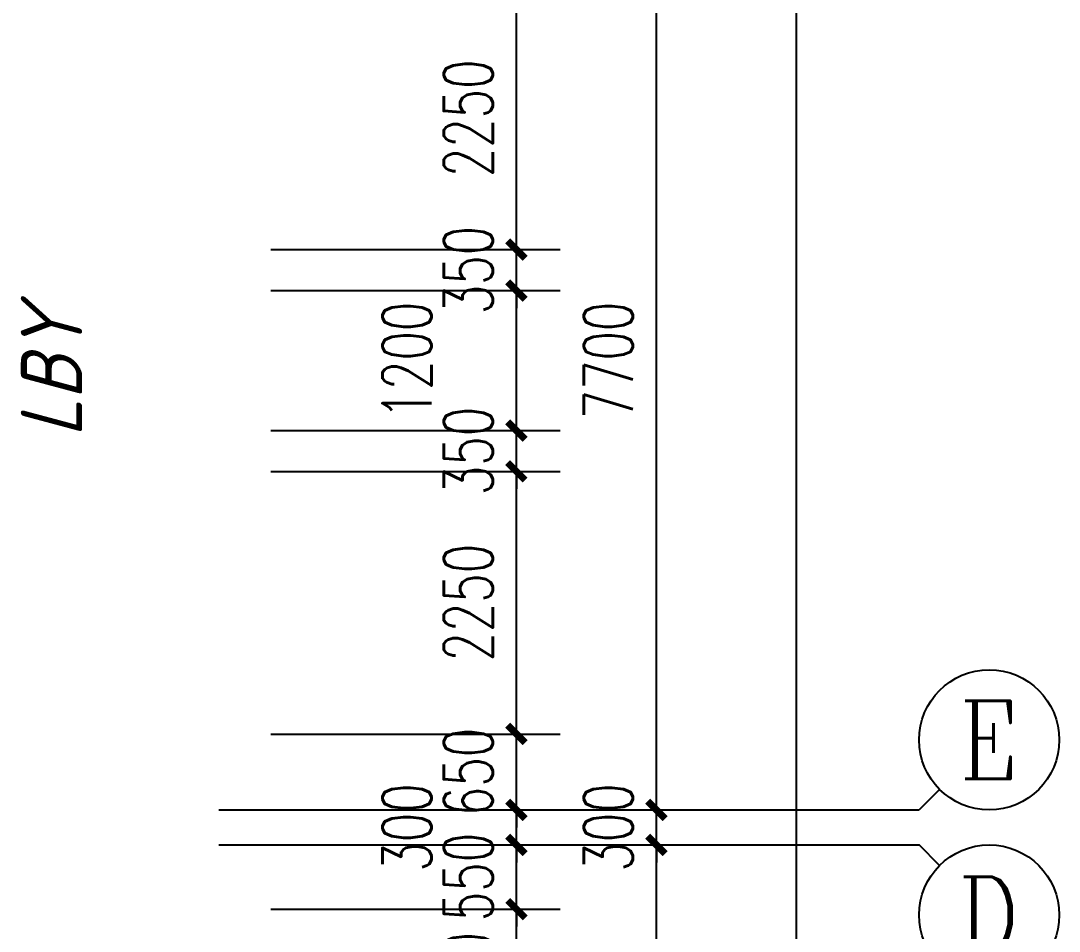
# Model space of a CAD drawing. Extents: x 0 to 2972856, y -1269770 to 0.
# Drawn here: x 2782160 to 2791056, y -1081095 to -1073295 of the extents above; entities that cross this region are included whole.
import ezdxf
from ezdxf.enums import TextEntityAlignment as Align

# ---------------------------------------------------------------- set-up
doc = ezdxf.new("R2010")
doc.units = 0
doc.header["$LTSCALE"] = 1000
doc.header["$PDSIZE"] = 50
doc.layers.add('1-建筑底图', color=8, linetype='Continuous')
doc.layers.add('AXIS_TEXT', color=7, linetype='Continuous')
doc.styles.add('_TCH_AXIS', font='COMPLEX', dxfattribs={"bigfont": 'GBCBIG'})
doc.styles.add('A_DIM_T3', font='SIMPLEX', dxfattribs={"width": 0.7, "bigfont": 'HZ'})
doc.styles.add('COMPLEX', font='COMPLEX')
doc.styles.get("Standard").update_dxf_attribs({"font": 'gbeitc.shx', "bigfont": 'gbcbig.shx'})
doc.dimstyles.new('_TCH_ARCH&&150', dxfattribs={"dimtxt": 420, "dimasz": 150, "dimexe": 375, "dimexo": 450, "dimgap": 202.5, "dimtad": 1, "dimdec": 0, "dimzin": 0, "dimdsep": 46, "dimtxsty": 'A_DIM_T3', "dimblk": 'ARCHTICK', "dimcen": 0.09, "dimclrt": 7, "dimazin": 2, "dimtfac": 1, "dimtdec": 0, "dimtix": 1, "dimtmove": 2, "dimatfit": 3, "dimfxl": 150, "dimtolj": 1, "dimtzin": 0, "dimarcsym": 0})

# ---------------------------------------------------------------- blocks, each defined once
blk = doc.blocks.new('_ArchTick')
at = {"color": 0, "linetype": 'ByBlock', "const_width": 0.4}
blk.add_lwpolyline([(-0.5, -0.5), (0.5, 0.5)], dxfattribs=at)
blk = doc.blocks.new('*D205')
at = {"layer": '1-建筑底图', "color": 0, "lineweight": -2, "transparency": 16777216}
for p, q in [((108850, 77400), (113725, 77400)), ((113350, -2200), (113350, 77400)), ((108850, -2200), (113725, -2200))]:
    blk.add_line(p, q, dxfattribs=at)
at = {"layer": 'Defpoints', "color": 0, "transparency": 16777216}
for p in [(108400, 77400), (113350, 77400), (108400, -2200)]:
    blk.add_point(p, dxfattribs=at)
at = {"layer": '1-建筑底图', "color": 0, "lineweight": -2, "transparency": 16777216, "xscale": 150, "yscale": 150, "zscale": 150}
for p, rotation in [((113350, 77400), 90), ((113350, -2200), 270)]:
    blk.add_blockref('_ArchTick', p, dxfattribs=dict(at, rotation=rotation))
at = {"layer": '1-建筑底图', "color": 7, "transparency": 16777216, "insert": (112937.5, 37600), "char_height": 420, "attachment_point": 5, "rotation": 90, "style": 'A_DIM_T3'}
blk.add_mtext('\\A1;79600', dxfattribs=at)
blk = doc.blocks.new('*D208')
at = {"layer": '1-建筑底图', "color": 0, "lineweight": -2, "transparency": 16777216}
for p, q in [((108850, 9600), (112525, 9600)), ((112150, 4800), (112150, 9600)), ((108850, 4800), (112525, 4800))]:
    blk.add_line(p, q, dxfattribs=at)
at = {"layer": 'Defpoints', "color": 0, "transparency": 16777216}
for p in [(108400, 9600), (112150, 9600), (108400, 4800)]:
    blk.add_point(p, dxfattribs=at)
at = {"layer": '1-建筑底图', "color": 0, "lineweight": -2, "transparency": 16777216, "xscale": 150, "yscale": 150, "zscale": 150}
for p, rotation in [((112150, 9600), 90), ((112150, 4800), 270)]:
    blk.add_blockref('_ArchTick', p, dxfattribs=dict(at, rotation=rotation))
at = {"layer": '1-建筑底图', "color": 7, "transparency": 16777216, "insert": (111737.5, 7200), "char_height": 420, "attachment_point": 5, "rotation": 90, "style": 'A_DIM_T3'}
blk.add_mtext('\\A1;4800', dxfattribs=at)
blk = doc.blocks.new('*D209')
at = {"layer": '1-建筑底图', "color": 0, "lineweight": -2, "transparency": 16777216}
for p, q in [((112150, 9900), (112150, 10050)), ((108850, 9900), (112525, 9900)), ((112150, 9600), (112150, 9900)), ((108850, 9600), (112525, 9600)), ((112150, 9600), (112150, 9450))]:
    blk.add_line(p, q, dxfattribs=at)
at = {"layer": 'Defpoints', "color": 0, "transparency": 16777216}
for p in [(108400, 9900), (112150, 9900), (108400, 9600)]:
    blk.add_point(p, dxfattribs=at)
at = {"layer": '1-建筑底图', "color": 0, "lineweight": -2, "transparency": 16777216, "xscale": 150, "yscale": 150, "zscale": 150}
for p, rotation in [((112150, 9900), 270), ((112150, 9600), 90)]:
    blk.add_blockref('_ArchTick', p, dxfattribs=dict(at, rotation=rotation))
at = {"layer": '1-建筑底图', "color": 7, "transparency": 16777216, "insert": (111737.5, 9750), "char_height": 420, "attachment_point": 5, "rotation": 90, "style": 'A_DIM_T3'}
blk.add_mtext('\\A1;300', dxfattribs=at)
blk = doc.blocks.new('*D210')
at = {"layer": '1-建筑底图', "color": 0, "lineweight": -2, "transparency": 16777216}
for p, q in [((108850, 17600), (112525, 17600)), ((112150, 9900), (112150, 17600)), ((108850, 9900), (112525, 9900))]:
    blk.add_line(p, q, dxfattribs=at)
at = {"layer": 'Defpoints', "color": 0, "transparency": 16777216}
for p in [(108400, 17600), (112150, 17600), (108400, 9900)]:
    blk.add_point(p, dxfattribs=at)
at = {"layer": '1-建筑底图', "color": 0, "lineweight": -2, "transparency": 16777216, "xscale": 150, "yscale": 150, "zscale": 150}
for p, rotation in [((112150, 17600), 90), ((112150, 9900), 270)]:
    blk.add_blockref('_ArchTick', p, dxfattribs=dict(at, rotation=rotation))
at = {"layer": '1-建筑底图', "color": 7, "transparency": 16777216, "insert": (111737.5, 13750), "char_height": 420, "attachment_point": 5, "rotation": 90, "style": 'A_DIM_T3'}
blk.add_mtext('\\A1;7700', dxfattribs=at)
blk = doc.blocks.new('*D755')
at = {"layer": '1-建筑底图', "color": 0, "lineweight": -2, "transparency": 16777216}
for p, q in [((108845, 9050), (111325, 9050)), ((110950, 7650), (110950, 9050)), ((108845, 7650), (111325, 7650))]:
    blk.add_line(p, q, dxfattribs=at)
at = {"layer": 'Defpoints', "color": 0, "transparency": 16777216}
for p in [(108395, 9050), (110950, 9050), (108395, 7650)]:
    blk.add_point(p, dxfattribs=at)
at = {"layer": '1-建筑底图', "color": 0, "lineweight": -2, "transparency": 16777216, "xscale": 150, "yscale": 150, "zscale": 150}
for p, rotation in [((110950, 9050), 90), ((110950, 7650), 270)]:
    blk.add_blockref('_ArchTick', p, dxfattribs=dict(at, rotation=rotation))
at = {"layer": '1-建筑底图', "color": 7, "transparency": 16777216, "insert": (110537.5, 8350), "char_height": 420, "attachment_point": 5, "rotation": 90, "style": 'A_DIM_T3'}
blk.add_mtext('\\A1;1400', dxfattribs=at)
blk = doc.blocks.new('*D756')
at = {"layer": '1-建筑底图', "color": 0, "lineweight": -2, "transparency": 16777216}
for p, q in [((110950, 9600), (110950, 9750)), ((108845, 9600), (111325, 9600)), ((110950, 9050), (110950, 9600)), ((108845, 9050), (111325, 9050)), ((110950, 9050), (110950, 8900))]:
    blk.add_line(p, q, dxfattribs=at)
at = {"layer": 'Defpoints', "color": 0, "transparency": 16777216}
for p in [(108395, 9600), (110950, 9600), (108395, 9050)]:
    blk.add_point(p, dxfattribs=at)
at = {"layer": '1-建筑底图', "color": 0, "lineweight": -2, "transparency": 16777216, "xscale": 150, "yscale": 150, "zscale": 150}
for p, rotation in [((110950, 9600), 270), ((110950, 9050), 90)]:
    blk.add_blockref('_ArchTick', p, dxfattribs=dict(at, rotation=rotation))
at = {"layer": '1-建筑底图', "color": 7, "transparency": 16777216, "insert": (110537.5, 9325), "char_height": 420, "attachment_point": 5, "rotation": 90, "style": 'A_DIM_T3'}
blk.add_mtext('\\A1;550', dxfattribs=at)
blk = doc.blocks.new('*D757')
at = {"layer": '1-建筑底图', "color": 0, "lineweight": -2, "transparency": 16777216}
for p, q in [((110950, 9900), (110950, 10050)), ((108845, 9900), (111325, 9900)), ((110950, 9600), (110950, 9900)), ((108845, 9600), (111325, 9600)), ((110950, 9600), (110950, 9450))]:
    blk.add_line(p, q, dxfattribs=at)
at = {"layer": 'Defpoints', "color": 0, "transparency": 16777216}
for p in [(108395, 9900), (110950, 9900), (108395, 9600)]:
    blk.add_point(p, dxfattribs=at)
at = {"layer": '1-建筑底图', "color": 0, "lineweight": -2, "transparency": 16777216, "xscale": 150, "yscale": 150, "zscale": 150}
for p, rotation in [((110950, 9900), 270), ((110950, 9600), 90)]:
    blk.add_blockref('_ArchTick', p, dxfattribs=dict(at, rotation=rotation))
at = {"layer": '1-建筑底图', "color": 7, "transparency": 16777216, "insert": (110012.5, 9750), "char_height": 420, "attachment_point": 5, "rotation": 90, "style": 'A_DIM_T3'}
blk.add_mtext('\\A1;300', dxfattribs=at)
blk = doc.blocks.new('*D758')
at = {"layer": '1-建筑底图', "color": 0, "lineweight": -2, "transparency": 16777216}
for p, q in [((110950, 10550), (110950, 10700)), ((108845, 10550), (111325, 10550)), ((110950, 9900), (110950, 10550)), ((108845, 9900), (111325, 9900)), ((110950, 9900), (110950, 9750))]:
    blk.add_line(p, q, dxfattribs=at)
at = {"layer": 'Defpoints', "color": 0, "transparency": 16777216}
for p in [(108395, 10550), (110950, 10550), (108395, 9900)]:
    blk.add_point(p, dxfattribs=at)
at = {"layer": '1-建筑底图', "color": 0, "lineweight": -2, "transparency": 16777216, "xscale": 150, "yscale": 150, "zscale": 150}
for p, rotation in [((110950, 10550), 270), ((110950, 9900), 90)]:
    blk.add_blockref('_ArchTick', p, dxfattribs=dict(at, rotation=rotation))
at = {"layer": '1-建筑底图', "color": 7, "transparency": 16777216, "insert": (110537.5, 10225), "char_height": 420, "attachment_point": 5, "rotation": 90, "style": 'A_DIM_T3'}
blk.add_mtext('\\A1;650', dxfattribs=at)
blk = doc.blocks.new('*D759')
at = {"layer": '1-建筑底图', "color": 0, "lineweight": -2, "transparency": 16777216}
for p, q in [((108845, 12800), (111325, 12800)), ((110950, 10550), (110950, 12800)), ((108845, 10550), (111325, 10550))]:
    blk.add_line(p, q, dxfattribs=at)
at = {"layer": 'Defpoints', "color": 0, "transparency": 16777216}
for p in [(108395, 12800), (110950, 12800), (108395, 10550)]:
    blk.add_point(p, dxfattribs=at)
at = {"layer": '1-建筑底图', "color": 0, "lineweight": -2, "transparency": 16777216, "xscale": 150, "yscale": 150, "zscale": 150}
for p, rotation in [((110950, 12800), 90), ((110950, 10550), 270)]:
    blk.add_blockref('_ArchTick', p, dxfattribs=dict(at, rotation=rotation))
at = {"layer": '1-建筑底图', "color": 7, "transparency": 16777216, "insert": (110537.5, 11675), "char_height": 420, "attachment_point": 5, "rotation": 90, "style": 'A_DIM_T3'}
blk.add_mtext('\\A1;2250', dxfattribs=at)
blk = doc.blocks.new('*D760')
at = {"layer": '1-建筑底图', "color": 0, "lineweight": -2, "transparency": 16777216}
for p, q in [((110950, 13150), (110950, 13300)), ((108845, 13150), (111325, 13150)), ((110950, 12800), (110950, 13150)), ((108845, 12800), (111325, 12800)), ((110950, 12800), (110950, 12650))]:
    blk.add_line(p, q, dxfattribs=at)
at = {"layer": 'Defpoints', "color": 0, "transparency": 16777216}
for p in [(108395, 13150), (110950, 13150), (108395, 12800)]:
    blk.add_point(p, dxfattribs=at)
at = {"layer": '1-建筑底图', "color": 0, "lineweight": -2, "transparency": 16777216, "xscale": 150, "yscale": 150, "zscale": 150}
for p, rotation in [((110950, 13150), 270), ((110950, 12800), 90)]:
    blk.add_blockref('_ArchTick', p, dxfattribs=dict(at, rotation=rotation))
at = {"layer": '1-建筑底图', "color": 7, "transparency": 16777216, "insert": (110537.5, 12975), "char_height": 420, "attachment_point": 5, "rotation": 90, "style": 'A_DIM_T3'}
blk.add_mtext('\\A1;350', dxfattribs=at)
blk = doc.blocks.new('*D761')
at = {"layer": '1-建筑底图', "color": 0, "lineweight": -2, "transparency": 16777216}
for p, q in [((108845, 14350), (111325, 14350)), ((110950, 13150), (110950, 14350)), ((108845, 13150), (111325, 13150))]:
    blk.add_line(p, q, dxfattribs=at)
at = {"layer": 'Defpoints', "color": 0, "transparency": 16777216}
for p in [(108395, 14350), (110950, 14350), (108395, 13150)]:
    blk.add_point(p, dxfattribs=at)
at = {"layer": '1-建筑底图', "color": 0, "lineweight": -2, "transparency": 16777216, "xscale": 150, "yscale": 150, "zscale": 150}
for p, rotation in [((110950, 14350), 90), ((110950, 13150), 270)]:
    blk.add_blockref('_ArchTick', p, dxfattribs=dict(at, rotation=rotation))
at = {"layer": '1-建筑底图', "color": 7, "transparency": 16777216, "insert": (110012.5, 13750), "char_height": 420, "attachment_point": 5, "rotation": 90, "style": 'A_DIM_T3'}
blk.add_mtext('\\A1;1200', dxfattribs=at)
blk = doc.blocks.new('*D762')
at = {"layer": '1-建筑底图', "color": 0, "lineweight": -2, "transparency": 16777216}
for p, q in [((110950, 14700), (110950, 14850)), ((108845, 14700), (111325, 14700)), ((110950, 14350), (110950, 14700)), ((108845, 14350), (111325, 14350)), ((110950, 14350), (110950, 14200))]:
    blk.add_line(p, q, dxfattribs=at)
at = {"layer": 'Defpoints', "color": 0, "transparency": 16777216}
for p in [(108395, 14700), (110950, 14700), (108395, 14350)]:
    blk.add_point(p, dxfattribs=at)
at = {"layer": '1-建筑底图', "color": 0, "lineweight": -2, "transparency": 16777216, "xscale": 150, "yscale": 150, "zscale": 150}
for p, rotation in [((110950, 14700), 270), ((110950, 14350), 90)]:
    blk.add_blockref('_ArchTick', p, dxfattribs=dict(at, rotation=rotation))
at = {"layer": '1-建筑底图', "color": 7, "transparency": 16777216, "insert": (110537.5, 14525), "char_height": 420, "attachment_point": 5, "rotation": 90, "style": 'A_DIM_T3'}
blk.add_mtext('\\A1;350', dxfattribs=at)
blk = doc.blocks.new('*D763')
at = {"layer": '1-建筑底图', "color": 0, "lineweight": -2, "transparency": 16777216}
for p, q in [((108845, 16950), (111325, 16950)), ((110950, 14700), (110950, 16950)), ((108845, 14700), (111325, 14700))]:
    blk.add_line(p, q, dxfattribs=at)
at = {"layer": 'Defpoints', "color": 0, "transparency": 16777216}
for p in [(108395, 16950), (110950, 16950), (108395, 14700)]:
    blk.add_point(p, dxfattribs=at)
at = {"layer": '1-建筑底图', "color": 0, "lineweight": -2, "transparency": 16777216, "xscale": 150, "yscale": 150, "zscale": 150}
for p, rotation in [((110950, 16950), 90), ((110950, 14700), 270)]:
    blk.add_blockref('_ArchTick', p, dxfattribs=dict(at, rotation=rotation))
at = {"layer": '1-建筑底图', "color": 7, "transparency": 16777216, "insert": (110537.5, 15825), "char_height": 420, "attachment_point": 5, "rotation": 90, "style": 'A_DIM_T3'}
blk.add_mtext('\\A1;2250', dxfattribs=at)
blk = doc.blocks.new('*D820')
at = {"layer": '1-建筑底图', "color": 0, "lineweight": -2, "transparency": 16777216}
for p, q in [((108850, 77400), (113725, 77400)), ((113350, -2200), (113350, 77400)), ((108850, -2200), (113725, -2200))]:
    blk.add_line(p, q, dxfattribs=at)
at = {"layer": 'Defpoints', "color": 0, "transparency": 16777216}
for p in [(108400, 77400), (113350, 77400), (108400, -2200)]:
    blk.add_point(p, dxfattribs=at)
at = {"layer": '1-建筑底图', "color": 0, "lineweight": -2, "transparency": 16777216, "xscale": 150, "yscale": 150, "zscale": 150}
for p, rotation in [((113350, 77400), 90), ((113350, -2200), 270)]:
    blk.add_blockref('_ArchTick', p, dxfattribs=dict(at, rotation=rotation))
at = {"layer": '1-建筑底图', "color": 7, "transparency": 16777216, "insert": (112937.5, 37600), "char_height": 420, "attachment_point": 5, "rotation": 90, "style": 'A_DIM_T3'}
blk.add_mtext('\\A1;79600', dxfattribs=at)
blk = doc.blocks.new('*D823')
at = {"layer": '1-建筑底图', "color": 0, "lineweight": -2, "transparency": 16777216}
for p, q in [((108850, 9600), (112525, 9600)), ((112150, 4800), (112150, 9600)), ((108850, 4800), (112525, 4800))]:
    blk.add_line(p, q, dxfattribs=at)
at = {"layer": 'Defpoints', "color": 0, "transparency": 16777216}
for p in [(108400, 9600), (112150, 9600), (108400, 4800)]:
    blk.add_point(p, dxfattribs=at)
at = {"layer": '1-建筑底图', "color": 0, "lineweight": -2, "transparency": 16777216, "xscale": 150, "yscale": 150, "zscale": 150}
for p, rotation in [((112150, 9600), 90), ((112150, 4800), 270)]:
    blk.add_blockref('_ArchTick', p, dxfattribs=dict(at, rotation=rotation))
at = {"layer": '1-建筑底图', "color": 7, "transparency": 16777216, "insert": (111737.5, 7200), "char_height": 420, "attachment_point": 5, "rotation": 90, "style": 'A_DIM_T3'}
blk.add_mtext('\\A1;4800', dxfattribs=at)
blk = doc.blocks.new('*D824')
at = {"layer": '1-建筑底图', "color": 0, "lineweight": -2, "transparency": 16777216}
for p, q in [((112150, 9900), (112150, 10050)), ((108850, 9900), (112525, 9900)), ((112150, 9600), (112150, 9900)), ((108850, 9600), (112525, 9600)), ((112150, 9600), (112150, 9450))]:
    blk.add_line(p, q, dxfattribs=at)
at = {"layer": 'Defpoints', "color": 0, "transparency": 16777216}
for p in [(108400, 9900), (112150, 9900), (108400, 9600)]:
    blk.add_point(p, dxfattribs=at)
at = {"layer": '1-建筑底图', "color": 0, "lineweight": -2, "transparency": 16777216, "xscale": 150, "yscale": 150, "zscale": 150}
for p, rotation in [((112150, 9900), 270), ((112150, 9600), 90)]:
    blk.add_blockref('_ArchTick', p, dxfattribs=dict(at, rotation=rotation))
at = {"layer": '1-建筑底图', "color": 7, "transparency": 16777216, "insert": (111737.5, 9750), "char_height": 420, "attachment_point": 5, "rotation": 90, "style": 'A_DIM_T3'}
blk.add_mtext('\\A1;300', dxfattribs=at)
blk = doc.blocks.new('*D825')
at = {"layer": '1-建筑底图', "color": 0, "lineweight": -2, "transparency": 16777216}
for p, q in [((108850, 17600), (112525, 17600)), ((112150, 9900), (112150, 17600)), ((108850, 9900), (112525, 9900))]:
    blk.add_line(p, q, dxfattribs=at)
at = {"layer": 'Defpoints', "color": 0, "transparency": 16777216}
for p in [(108400, 17600), (112150, 17600), (108400, 9900)]:
    blk.add_point(p, dxfattribs=at)
at = {"layer": '1-建筑底图', "color": 0, "lineweight": -2, "transparency": 16777216, "xscale": 150, "yscale": 150, "zscale": 150}
for p, rotation in [((112150, 17600), 90), ((112150, 9900), 270)]:
    blk.add_blockref('_ArchTick', p, dxfattribs=dict(at, rotation=rotation))
at = {"layer": '1-建筑底图', "color": 7, "transparency": 16777216, "insert": (111737.5, 13750), "char_height": 420, "attachment_point": 5, "rotation": 90, "style": 'A_DIM_T3'}
blk.add_mtext('\\A1;7700', dxfattribs=at)
blk = doc.blocks.new('*D1062')
at = {"layer": '1-建筑底图', "color": 0, "lineweight": -2, "transparency": 16777216}
for p, q in [((108845, 9050), (111325, 9050)), ((110950, 7650), (110950, 9050)), ((108845, 7650), (111325, 7650))]:
    blk.add_line(p, q, dxfattribs=at)
at = {"layer": 'Defpoints', "color": 0, "transparency": 16777216}
for p in [(108395, 9050), (110950, 9050), (108395, 7650)]:
    blk.add_point(p, dxfattribs=at)
at = {"layer": '1-建筑底图', "color": 0, "lineweight": -2, "transparency": 16777216, "xscale": 150, "yscale": 150, "zscale": 150}
for p, rotation in [((110950, 9050), 90), ((110950, 7650), 270)]:
    blk.add_blockref('_ArchTick', p, dxfattribs=dict(at, rotation=rotation))
at = {"layer": '1-建筑底图', "color": 7, "transparency": 16777216, "insert": (110537.5, 8350), "char_height": 420, "attachment_point": 5, "rotation": 90, "style": 'A_DIM_T3'}
blk.add_mtext('\\A1;1400', dxfattribs=at)
blk = doc.blocks.new('*D1063')
at = {"layer": '1-建筑底图', "color": 0, "lineweight": -2, "transparency": 16777216}
for p, q in [((110950, 9600), (110950, 9750)), ((108845, 9600), (111325, 9600)), ((110950, 9050), (110950, 9600)), ((108845, 9050), (111325, 9050)), ((110950, 9050), (110950, 8900))]:
    blk.add_line(p, q, dxfattribs=at)
at = {"layer": 'Defpoints', "color": 0, "transparency": 16777216}
for p in [(108395, 9600), (110950, 9600), (108395, 9050)]:
    blk.add_point(p, dxfattribs=at)
at = {"layer": '1-建筑底图', "color": 0, "lineweight": -2, "transparency": 16777216, "xscale": 150, "yscale": 150, "zscale": 150}
for p, rotation in [((110950, 9600), 270), ((110950, 9050), 90)]:
    blk.add_blockref('_ArchTick', p, dxfattribs=dict(at, rotation=rotation))
at = {"layer": '1-建筑底图', "color": 7, "transparency": 16777216, "insert": (110537.5, 9325), "char_height": 420, "attachment_point": 5, "rotation": 90, "style": 'A_DIM_T3'}
blk.add_mtext('\\A1;550', dxfattribs=at)
blk = doc.blocks.new('*D1064')
at = {"layer": '1-建筑底图', "color": 0, "lineweight": -2, "transparency": 16777216}
for p, q in [((110950, 9900), (110950, 10050)), ((108845, 9900), (111325, 9900)), ((110950, 9600), (110950, 9900)), ((108845, 9600), (111325, 9600)), ((110950, 9600), (110950, 9450))]:
    blk.add_line(p, q, dxfattribs=at)
at = {"layer": 'Defpoints', "color": 0, "transparency": 16777216}
for p in [(108395, 9900), (110950, 9900), (108395, 9600)]:
    blk.add_point(p, dxfattribs=at)
at = {"layer": '1-建筑底图', "color": 0, "lineweight": -2, "transparency": 16777216, "xscale": 150, "yscale": 150, "zscale": 150}
for p, rotation in [((110950, 9900), 270), ((110950, 9600), 90)]:
    blk.add_blockref('_ArchTick', p, dxfattribs=dict(at, rotation=rotation))
at = {"layer": '1-建筑底图', "color": 7, "transparency": 16777216, "insert": (110012.5, 9750), "char_height": 420, "attachment_point": 5, "rotation": 90, "style": 'A_DIM_T3'}
blk.add_mtext('\\A1;300', dxfattribs=at)
blk = doc.blocks.new('*D1065')
at = {"layer": '1-建筑底图', "color": 0, "lineweight": -2, "transparency": 16777216}
for p, q in [((110950, 10550), (110950, 10700)), ((108845, 10550), (111325, 10550)), ((110950, 9900), (110950, 10550)), ((108845, 9900), (111325, 9900)), ((110950, 9900), (110950, 9750))]:
    blk.add_line(p, q, dxfattribs=at)
at = {"layer": 'Defpoints', "color": 0, "transparency": 16777216}
for p in [(108395, 10550), (110950, 10550), (108395, 9900)]:
    blk.add_point(p, dxfattribs=at)
at = {"layer": '1-建筑底图', "color": 0, "lineweight": -2, "transparency": 16777216, "xscale": 150, "yscale": 150, "zscale": 150}
for p, rotation in [((110950, 10550), 270), ((110950, 9900), 90)]:
    blk.add_blockref('_ArchTick', p, dxfattribs=dict(at, rotation=rotation))
at = {"layer": '1-建筑底图', "color": 7, "transparency": 16777216, "insert": (110537.5, 10225), "char_height": 420, "attachment_point": 5, "rotation": 90, "style": 'A_DIM_T3'}
blk.add_mtext('\\A1;650', dxfattribs=at)
blk = doc.blocks.new('*D1066')
at = {"layer": '1-建筑底图', "color": 0, "lineweight": -2, "transparency": 16777216}
for p, q in [((108845, 12800), (111325, 12800)), ((110950, 10550), (110950, 12800)), ((108845, 10550), (111325, 10550))]:
    blk.add_line(p, q, dxfattribs=at)
at = {"layer": 'Defpoints', "color": 0, "transparency": 16777216}
for p in [(108395, 12800), (110950, 12800), (108395, 10550)]:
    blk.add_point(p, dxfattribs=at)
at = {"layer": '1-建筑底图', "color": 0, "lineweight": -2, "transparency": 16777216, "xscale": 150, "yscale": 150, "zscale": 150}
for p, rotation in [((110950, 12800), 90), ((110950, 10550), 270)]:
    blk.add_blockref('_ArchTick', p, dxfattribs=dict(at, rotation=rotation))
at = {"layer": '1-建筑底图', "color": 7, "transparency": 16777216, "insert": (110537.5, 11675), "char_height": 420, "attachment_point": 5, "rotation": 90, "style": 'A_DIM_T3'}
blk.add_mtext('\\A1;2250', dxfattribs=at)
blk = doc.blocks.new('*D1067')
at = {"layer": '1-建筑底图', "color": 0, "lineweight": -2, "transparency": 16777216}
for p, q in [((110950, 13150), (110950, 13300)), ((108845, 13150), (111325, 13150)), ((110950, 12800), (110950, 13150)), ((108845, 12800), (111325, 12800)), ((110950, 12800), (110950, 12650))]:
    blk.add_line(p, q, dxfattribs=at)
at = {"layer": 'Defpoints', "color": 0, "transparency": 16777216}
for p in [(108395, 13150), (110950, 13150), (108395, 12800)]:
    blk.add_point(p, dxfattribs=at)
at = {"layer": '1-建筑底图', "color": 0, "lineweight": -2, "transparency": 16777216, "xscale": 150, "yscale": 150, "zscale": 150}
for p, rotation in [((110950, 13150), 270), ((110950, 12800), 90)]:
    blk.add_blockref('_ArchTick', p, dxfattribs=dict(at, rotation=rotation))
at = {"layer": '1-建筑底图', "color": 7, "transparency": 16777216, "insert": (110537.5, 12975), "char_height": 420, "attachment_point": 5, "rotation": 90, "style": 'A_DIM_T3'}
blk.add_mtext('\\A1;350', dxfattribs=at)
blk = doc.blocks.new('*D1068')
at = {"layer": '1-建筑底图', "color": 0, "lineweight": -2, "transparency": 16777216}
for p, q in [((108845, 14350), (111325, 14350)), ((110950, 13150), (110950, 14350)), ((108845, 13150), (111325, 13150))]:
    blk.add_line(p, q, dxfattribs=at)
at = {"layer": 'Defpoints', "color": 0, "transparency": 16777216}
for p in [(108395, 14350), (110950, 14350), (108395, 13150)]:
    blk.add_point(p, dxfattribs=at)
at = {"layer": '1-建筑底图', "color": 0, "lineweight": -2, "transparency": 16777216, "xscale": 150, "yscale": 150, "zscale": 150}
for p, rotation in [((110950, 14350), 90), ((110950, 13150), 270)]:
    blk.add_blockref('_ArchTick', p, dxfattribs=dict(at, rotation=rotation))
at = {"layer": '1-建筑底图', "color": 7, "transparency": 16777216, "insert": (110012.5, 13750), "char_height": 420, "attachment_point": 5, "rotation": 90, "style": 'A_DIM_T3'}
blk.add_mtext('\\A1;1200', dxfattribs=at)
blk = doc.blocks.new('*D1069')
at = {"layer": '1-建筑底图', "color": 0, "lineweight": -2, "transparency": 16777216}
for p, q in [((110950, 14700), (110950, 14850)), ((108845, 14700), (111325, 14700)), ((110950, 14350), (110950, 14700)), ((108845, 14350), (111325, 14350)), ((110950, 14350), (110950, 14200))]:
    blk.add_line(p, q, dxfattribs=at)
at = {"layer": 'Defpoints', "color": 0, "transparency": 16777216}
for p in [(108395, 14700), (110950, 14700), (108395, 14350)]:
    blk.add_point(p, dxfattribs=at)
at = {"layer": '1-建筑底图', "color": 0, "lineweight": -2, "transparency": 16777216, "xscale": 150, "yscale": 150, "zscale": 150}
for p, rotation in [((110950, 14700), 270), ((110950, 14350), 90)]:
    blk.add_blockref('_ArchTick', p, dxfattribs=dict(at, rotation=rotation))
at = {"layer": '1-建筑底图', "color": 7, "transparency": 16777216, "insert": (110537.5, 14525), "char_height": 420, "attachment_point": 5, "rotation": 90, "style": 'A_DIM_T3'}
blk.add_mtext('\\A1;350', dxfattribs=at)
blk = doc.blocks.new('*D1070')
at = {"layer": '1-建筑底图', "color": 0, "lineweight": -2, "transparency": 16777216}
for p, q in [((108845, 16950), (111325, 16950)), ((110950, 14700), (110950, 16950)), ((108845, 14700), (111325, 14700))]:
    blk.add_line(p, q, dxfattribs=at)
at = {"layer": 'Defpoints', "color": 0, "transparency": 16777216}
for p in [(108395, 16950), (110950, 16950), (108395, 14700)]:
    blk.add_point(p, dxfattribs=at)
at = {"layer": '1-建筑底图', "color": 0, "lineweight": -2, "transparency": 16777216, "xscale": 150, "yscale": 150, "zscale": 150}
for p, rotation in [((110950, 16950), 90), ((110950, 14700), 270)]:
    blk.add_blockref('_ArchTick', p, dxfattribs=dict(at, rotation=rotation))
at = {"layer": '1-建筑底图', "color": 7, "transparency": 16777216, "insert": (110537.5, 15825), "char_height": 420, "attachment_point": 5, "rotation": 90, "style": 'A_DIM_T3'}
blk.add_mtext('\\A1;2250', dxfattribs=at)
blk = doc.blocks.new('_AXISO')
blk.add_circle((0, 0), 0.5)
at = {"layer": 'AXIS_TEXT', "style": 'COMPLEX', "width": 1.041667}
blk.add_attdef('A', text='', height=0.56, dxfattribs=at).set_placement((-0.25, -0.28), (0.25, -0.28), align=Align.FIT)
blk = doc.blocks.new('*D423')
at = {"layer": '1-建筑底图', "color": 0, "lineweight": -2, "transparency": 16777216}
for p, q in [((108850, 77400), (113725, 77400)), ((113350, -2200), (113350, 77400)), ((108850, -2200), (113725, -2200))]:
    blk.add_line(p, q, dxfattribs=at)
at = {"layer": 'Defpoints', "color": 0, "transparency": 16777216}
for p in [(108400, 77400), (113350, 77400), (108400, -2200)]:
    blk.add_point(p, dxfattribs=at)
at = {"layer": '1-建筑底图', "color": 0, "lineweight": -2, "transparency": 16777216, "xscale": 150, "yscale": 150, "zscale": 150}
for p, rotation in [((113350, 77400), 90), ((113350, -2200), 270)]:
    blk.add_blockref('_ArchTick', p, dxfattribs=dict(at, rotation=rotation))
at = {"layer": '1-建筑底图', "color": 7, "transparency": 16777216, "insert": (112937.5, 37600), "char_height": 420, "attachment_point": 5, "rotation": 90, "style": 'A_DIM_T3'}
blk.add_mtext('\\A1;79600', dxfattribs=at)
blk = doc.blocks.new('*D426')
at = {"layer": '1-建筑底图', "color": 0, "lineweight": -2, "transparency": 16777216}
for p, q in [((108850, 9600), (112525, 9600)), ((112150, 4800), (112150, 9600)), ((108850, 4800), (112525, 4800))]:
    blk.add_line(p, q, dxfattribs=at)
at = {"layer": 'Defpoints', "color": 0, "transparency": 16777216}
for p in [(108400, 9600), (112150, 9600), (108400, 4800)]:
    blk.add_point(p, dxfattribs=at)
at = {"layer": '1-建筑底图', "color": 0, "lineweight": -2, "transparency": 16777216, "xscale": 150, "yscale": 150, "zscale": 150}
for p, rotation in [((112150, 9600), 90), ((112150, 4800), 270)]:
    blk.add_blockref('_ArchTick', p, dxfattribs=dict(at, rotation=rotation))
at = {"layer": '1-建筑底图', "color": 7, "transparency": 16777216, "insert": (111737.5, 7200), "char_height": 420, "attachment_point": 5, "rotation": 90, "style": 'A_DIM_T3'}
blk.add_mtext('\\A1;4800', dxfattribs=at)
blk = doc.blocks.new('*D427')
at = {"layer": '1-建筑底图', "color": 0, "lineweight": -2, "transparency": 16777216}
for p, q in [((112150, 9900), (112150, 10050)), ((108850, 9900), (112525, 9900)), ((112150, 9600), (112150, 9900)), ((108850, 9600), (112525, 9600)), ((112150, 9600), (112150, 9450))]:
    blk.add_line(p, q, dxfattribs=at)
at = {"layer": 'Defpoints', "color": 0, "transparency": 16777216}
for p in [(108400, 9900), (112150, 9900), (108400, 9600)]:
    blk.add_point(p, dxfattribs=at)
at = {"layer": '1-建筑底图', "color": 0, "lineweight": -2, "transparency": 16777216, "xscale": 150, "yscale": 150, "zscale": 150}
for p, rotation in [((112150, 9900), 270), ((112150, 9600), 90)]:
    blk.add_blockref('_ArchTick', p, dxfattribs=dict(at, rotation=rotation))
at = {"layer": '1-建筑底图', "color": 7, "transparency": 16777216, "insert": (111737.5, 9750), "char_height": 420, "attachment_point": 5, "rotation": 90, "style": 'A_DIM_T3'}
blk.add_mtext('\\A1;300', dxfattribs=at)
blk = doc.blocks.new('*D428')
at = {"layer": '1-建筑底图', "color": 0, "lineweight": -2, "transparency": 16777216}
for p, q in [((108850, 17600), (112525, 17600)), ((112150, 9900), (112150, 17600)), ((108850, 9900), (112525, 9900))]:
    blk.add_line(p, q, dxfattribs=at)
at = {"layer": 'Defpoints', "color": 0, "transparency": 16777216}
for p in [(108400, 17600), (112150, 17600), (108400, 9900)]:
    blk.add_point(p, dxfattribs=at)
at = {"layer": '1-建筑底图', "color": 0, "lineweight": -2, "transparency": 16777216, "xscale": 150, "yscale": 150, "zscale": 150}
for p, rotation in [((112150, 17600), 90), ((112150, 9900), 270)]:
    blk.add_blockref('_ArchTick', p, dxfattribs=dict(at, rotation=rotation))
at = {"layer": '1-建筑底图', "color": 7, "transparency": 16777216, "insert": (111737.5, 13750), "char_height": 420, "attachment_point": 5, "rotation": 90, "style": 'A_DIM_T3'}
blk.add_mtext('\\A1;7700', dxfattribs=at)
blk = doc.blocks.new('*D665')
at = {"layer": '1-建筑底图', "color": 0, "lineweight": -2, "transparency": 16777216}
for p, q in [((108845, 9050), (111325, 9050)), ((110950, 7650), (110950, 9050)), ((108845, 7650), (111325, 7650))]:
    blk.add_line(p, q, dxfattribs=at)
at = {"layer": 'Defpoints', "color": 0, "transparency": 16777216}
for p in [(108395, 9050), (110950, 9050), (108395, 7650)]:
    blk.add_point(p, dxfattribs=at)
at = {"layer": '1-建筑底图', "color": 0, "lineweight": -2, "transparency": 16777216, "xscale": 150, "yscale": 150, "zscale": 150}
for p, rotation in [((110950, 9050), 90), ((110950, 7650), 270)]:
    blk.add_blockref('_ArchTick', p, dxfattribs=dict(at, rotation=rotation))
at = {"layer": '1-建筑底图', "color": 7, "transparency": 16777216, "insert": (110537.5, 8350), "char_height": 420, "attachment_point": 5, "rotation": 90, "style": 'A_DIM_T3'}
blk.add_mtext('\\A1;1400', dxfattribs=at)
blk = doc.blocks.new('*D666')
at = {"layer": '1-建筑底图', "color": 0, "lineweight": -2, "transparency": 16777216}
for p, q in [((110950, 9600), (110950, 9750)), ((108845, 9600), (111325, 9600)), ((110950, 9050), (110950, 9600)), ((108845, 9050), (111325, 9050)), ((110950, 9050), (110950, 8900))]:
    blk.add_line(p, q, dxfattribs=at)
at = {"layer": 'Defpoints', "color": 0, "transparency": 16777216}
for p in [(108395, 9600), (110950, 9600), (108395, 9050)]:
    blk.add_point(p, dxfattribs=at)
at = {"layer": '1-建筑底图', "color": 0, "lineweight": -2, "transparency": 16777216, "xscale": 150, "yscale": 150, "zscale": 150}
for p, rotation in [((110950, 9600), 270), ((110950, 9050), 90)]:
    blk.add_blockref('_ArchTick', p, dxfattribs=dict(at, rotation=rotation))
at = {"layer": '1-建筑底图', "color": 7, "transparency": 16777216, "insert": (110537.5, 9325), "char_height": 420, "attachment_point": 5, "rotation": 90, "style": 'A_DIM_T3'}
blk.add_mtext('\\A1;550', dxfattribs=at)
blk = doc.blocks.new('*D667')
at = {"layer": '1-建筑底图', "color": 0, "lineweight": -2, "transparency": 16777216}
for p, q in [((110950, 9900), (110950, 10050)), ((108845, 9900), (111325, 9900)), ((110950, 9600), (110950, 9900)), ((108845, 9600), (111325, 9600)), ((110950, 9600), (110950, 9450))]:
    blk.add_line(p, q, dxfattribs=at)
at = {"layer": 'Defpoints', "color": 0, "transparency": 16777216}
for p in [(108395, 9900), (110950, 9900), (108395, 9600)]:
    blk.add_point(p, dxfattribs=at)
at = {"layer": '1-建筑底图', "color": 0, "lineweight": -2, "transparency": 16777216, "xscale": 150, "yscale": 150, "zscale": 150}
for p, rotation in [((110950, 9900), 270), ((110950, 9600), 90)]:
    blk.add_blockref('_ArchTick', p, dxfattribs=dict(at, rotation=rotation))
at = {"layer": '1-建筑底图', "color": 7, "transparency": 16777216, "insert": (110012.5, 9750), "char_height": 420, "attachment_point": 5, "rotation": 90, "style": 'A_DIM_T3'}
blk.add_mtext('\\A1;300', dxfattribs=at)
blk = doc.blocks.new('*D668')
at = {"layer": '1-建筑底图', "color": 0, "lineweight": -2, "transparency": 16777216}
for p, q in [((110950, 10550), (110950, 10700)), ((108845, 10550), (111325, 10550)), ((110950, 9900), (110950, 10550)), ((108845, 9900), (111325, 9900)), ((110950, 9900), (110950, 9750))]:
    blk.add_line(p, q, dxfattribs=at)
at = {"layer": 'Defpoints', "color": 0, "transparency": 16777216}
for p in [(108395, 10550), (110950, 10550), (108395, 9900)]:
    blk.add_point(p, dxfattribs=at)
at = {"layer": '1-建筑底图', "color": 0, "lineweight": -2, "transparency": 16777216, "xscale": 150, "yscale": 150, "zscale": 150}
for p, rotation in [((110950, 10550), 270), ((110950, 9900), 90)]:
    blk.add_blockref('_ArchTick', p, dxfattribs=dict(at, rotation=rotation))
at = {"layer": '1-建筑底图', "color": 7, "transparency": 16777216, "insert": (110537.5, 10225), "char_height": 420, "attachment_point": 5, "rotation": 90, "style": 'A_DIM_T3'}
blk.add_mtext('\\A1;650', dxfattribs=at)
blk = doc.blocks.new('*D669')
at = {"layer": '1-建筑底图', "color": 0, "lineweight": -2, "transparency": 16777216}
for p, q in [((108845, 12800), (111325, 12800)), ((110950, 10550), (110950, 12800)), ((108845, 10550), (111325, 10550))]:
    blk.add_line(p, q, dxfattribs=at)
at = {"layer": 'Defpoints', "color": 0, "transparency": 16777216}
for p in [(108395, 12800), (110950, 12800), (108395, 10550)]:
    blk.add_point(p, dxfattribs=at)
at = {"layer": '1-建筑底图', "color": 0, "lineweight": -2, "transparency": 16777216, "xscale": 150, "yscale": 150, "zscale": 150}
for p, rotation in [((110950, 12800), 90), ((110950, 10550), 270)]:
    blk.add_blockref('_ArchTick', p, dxfattribs=dict(at, rotation=rotation))
at = {"layer": '1-建筑底图', "color": 7, "transparency": 16777216, "insert": (110537.5, 11675), "char_height": 420, "attachment_point": 5, "rotation": 90, "style": 'A_DIM_T3'}
blk.add_mtext('\\A1;2250', dxfattribs=at)
blk = doc.blocks.new('*D670')
at = {"layer": '1-建筑底图', "color": 0, "lineweight": -2, "transparency": 16777216}
for p, q in [((110950, 13150), (110950, 13300)), ((108845, 13150), (111325, 13150)), ((110950, 12800), (110950, 13150)), ((108845, 12800), (111325, 12800)), ((110950, 12800), (110950, 12650))]:
    blk.add_line(p, q, dxfattribs=at)
at = {"layer": 'Defpoints', "color": 0, "transparency": 16777216}
for p in [(108395, 13150), (110950, 13150), (108395, 12800)]:
    blk.add_point(p, dxfattribs=at)
at = {"layer": '1-建筑底图', "color": 0, "lineweight": -2, "transparency": 16777216, "xscale": 150, "yscale": 150, "zscale": 150}
for p, rotation in [((110950, 13150), 270), ((110950, 12800), 90)]:
    blk.add_blockref('_ArchTick', p, dxfattribs=dict(at, rotation=rotation))
at = {"layer": '1-建筑底图', "color": 7, "transparency": 16777216, "insert": (110537.5, 12975), "char_height": 420, "attachment_point": 5, "rotation": 90, "style": 'A_DIM_T3'}
blk.add_mtext('\\A1;350', dxfattribs=at)
blk = doc.blocks.new('*D671')
at = {"layer": '1-建筑底图', "color": 0, "lineweight": -2, "transparency": 16777216}
for p, q in [((108845, 14350), (111325, 14350)), ((110950, 13150), (110950, 14350)), ((108845, 13150), (111325, 13150))]:
    blk.add_line(p, q, dxfattribs=at)
at = {"layer": 'Defpoints', "color": 0, "transparency": 16777216}
for p in [(108395, 14350), (110950, 14350), (108395, 13150)]:
    blk.add_point(p, dxfattribs=at)
at = {"layer": '1-建筑底图', "color": 0, "lineweight": -2, "transparency": 16777216, "xscale": 150, "yscale": 150, "zscale": 150}
for p, rotation in [((110950, 14350), 90), ((110950, 13150), 270)]:
    blk.add_blockref('_ArchTick', p, dxfattribs=dict(at, rotation=rotation))
at = {"layer": '1-建筑底图', "color": 7, "transparency": 16777216, "insert": (110012.5, 13750), "char_height": 420, "attachment_point": 5, "rotation": 90, "style": 'A_DIM_T3'}
blk.add_mtext('\\A1;1200', dxfattribs=at)
blk = doc.blocks.new('*D672')
at = {"layer": '1-建筑底图', "color": 0, "lineweight": -2, "transparency": 16777216}
for p, q in [((110950, 14700), (110950, 14850)), ((108845, 14700), (111325, 14700)), ((110950, 14350), (110950, 14700)), ((108845, 14350), (111325, 14350)), ((110950, 14350), (110950, 14200))]:
    blk.add_line(p, q, dxfattribs=at)
at = {"layer": 'Defpoints', "color": 0, "transparency": 16777216}
for p in [(108395, 14700), (110950, 14700), (108395, 14350)]:
    blk.add_point(p, dxfattribs=at)
at = {"layer": '1-建筑底图', "color": 0, "lineweight": -2, "transparency": 16777216, "xscale": 150, "yscale": 150, "zscale": 150}
for p, rotation in [((110950, 14700), 270), ((110950, 14350), 90)]:
    blk.add_blockref('_ArchTick', p, dxfattribs=dict(at, rotation=rotation))
at = {"layer": '1-建筑底图', "color": 7, "transparency": 16777216, "insert": (110537.5, 14525), "char_height": 420, "attachment_point": 5, "rotation": 90, "style": 'A_DIM_T3'}
blk.add_mtext('\\A1;350', dxfattribs=at)
blk = doc.blocks.new('*D673')
at = {"layer": '1-建筑底图', "color": 0, "lineweight": -2, "transparency": 16777216}
for p, q in [((108845, 16950), (111325, 16950)), ((110950, 14700), (110950, 16950)), ((108845, 14700), (111325, 14700))]:
    blk.add_line(p, q, dxfattribs=at)
at = {"layer": 'Defpoints', "color": 0, "transparency": 16777216}
for p in [(108395, 16950), (110950, 16950), (108395, 14700)]:
    blk.add_point(p, dxfattribs=at)
at = {"layer": '1-建筑底图', "color": 0, "lineweight": -2, "transparency": 16777216, "xscale": 150, "yscale": 150, "zscale": 150}
for p, rotation in [((110950, 16950), 90), ((110950, 14700), 270)]:
    blk.add_blockref('_ArchTick', p, dxfattribs=dict(at, rotation=rotation))
at = {"layer": '1-建筑底图', "color": 7, "transparency": 16777216, "insert": (110537.5, 15825), "char_height": 420, "attachment_point": 5, "rotation": 90, "style": 'A_DIM_T3'}
blk.add_mtext('\\A1;2250', dxfattribs=at)
blk = doc.blocks.new('1-二层建筑底图')
at = {"layer": '1-建筑底图'}
for p, q in [((114575.7, 10075.7), (114400, 9900)), ((108400, 9900), (114400, 9900)), ((108400, 9600), (114400, 9600)), ((114575.7, 9424.3), (114400, 9600))]:
    blk.add_line(p, q, dxfattribs=at)
ref = blk.add_blockref('_AXISO', (115000, 10500), dxfattribs=dict(at, xscale=1200, yscale=1200, zscale=1200))
ref.add_attrib('A', 'E', dxfattribs={"layer": 'AXIS_TEXT', "height": 668.2, "style": '_TCH_AXIS'}).set_placement((114745.5, 10165.9), (115254.5, 10165.9), align=Align.FIT)
ref = blk.add_blockref('_AXISO', (115000, 9000), dxfattribs=dict(at, xscale=1200, yscale=1200, zscale=1200))
ref.add_attrib('A', 'D', dxfattribs={"layer": 'AXIS_TEXT', "height": 652.9, "style": '_TCH_AXIS'}).set_placement((114735.7, 8673.6), (115264.3, 8673.6), align=Align.FIT)
blk.add_text('LBY', height=525, rotation=90, dxfattribs=at).set_placement((107229.6, 13092.4))
for p1, p2, distance, picture, middle in [((108400, -2200), (108400, 77400), -4950, '*D205', (112937.5, 37600)), ((108400, -2200), (108400, 77400), -4950, '*D820', (112937.5, 37600)), ((108400, -2200), (108400, 77400), -4950, '*D423', (112937.5, 37600)), ((108400, 9900), (108400, 17600), -3750, '*D210', (111737.5, 13750)), ((108400, 9900), (108400, 17600), -3750, '*D825', (111737.5, 13750)), ((108400, 9900), (108400, 17600), -3750, '*D428', (111737.5, 13750)), ((108395, 14700), (108395, 16950), -2555, '*D763', (110537.5, 15825)), ((108395, 14700), (108395, 16950), -2555, '*D1070', (110537.5, 15825)), ((108395, 14700), (108395, 16950), -2555, '*D673', (110537.5, 15825)), ((108395, 14350), (108395, 14700), -2555, '*D762', (110537.5, 14525)), ((108395, 14350), (108395, 14700), -2555, '*D1069', (110537.5, 14525)), ((108395, 14350), (108395, 14700), -2555, '*D672', (110537.5, 14525)), ((108395, 12800), (108395, 13150), -2555, '*D760', (110537.5, 12975)), ((108395, 12800), (108395, 13150), -2555, '*D1067', (110537.5, 12975)), ((108395, 12800), (108395, 13150), -2555, '*D670', (110537.5, 12975)), ((108395, 10550), (108395, 12800), -2555, '*D759', (110537.5, 11675)), ((108395, 10550), (108395, 12800), -2555, '*D1066', (110537.5, 11675)), ((108395, 10550), (108395, 12800), -2555, '*D669', (110537.5, 11675)), ((108395, 9900), (108395, 10550), -2555, '*D758', (110537.5, 10225)), ((108395, 9900), (108395, 10550), -2555, '*D1065', (110537.5, 10225)), ((108395, 9900), (108395, 10550), -2555, '*D668', (110537.5, 10225)), ((108400, 9600), (108400, 9900), -3750, '*D209', (111737.5, 9750)), ((108400, 9600), (108400, 9900), -3750, '*D824', (111737.5, 9750)), ((108400, 9600), (108400, 9900), -3750, '*D427', (111737.5, 9750)), ((108395, 9050), (108395, 9600), -2555, '*D756', (110537.5, 9325)), ((108395, 9050), (108395, 9600), -2555, '*D1063', (110537.5, 9325)), ((108395, 9050), (108395, 9600), -2555, '*D666', (110537.5, 9325)), ((108400, 4800), (108400, 9600), -3750, '*D208', (111737.5, 7200)), ((108400, 4800), (108400, 9600), -3750, '*D823', (111737.5, 7200)), ((108400, 4800), (108400, 9600), -3750, '*D426', (111737.5, 7200)), ((108395, 7650), (108395, 9050), -2555, '*D755', (110537.5, 8350)), ((108395, 7650), (108395, 9050), -2555, '*D1062', (110537.5, 8350)), ((108395, 7650), (108395, 9050), -2555, '*D665', (110537.5, 8350))]:
    dim = blk.add_aligned_dim(p1=p1, p2=p2, distance=distance, dimstyle='_TCH_ARCH&&150', dxfattribs=at)
    dim.commit()
    dim.dimension.update_dxf_attribs({"geometry": picture, "text_midpoint": middle})
for base, p1, p2, picture, middle in [((110950, 14350), (108395, 13150), (108395, 14350), '*D761', (110012.5, 13750)), ((110950, 14350), (108395, 13150), (108395, 14350), '*D1068', (110012.5, 13750)), ((110950, 14350), (108395, 13150), (108395, 14350), '*D671', (110012.5, 13750)), ((110950, 9900), (108395, 9600), (108395, 9900), '*D757', (110012.5, 9750)), ((110950, 9900), (108395, 9600), (108395, 9900), '*D1064', (110012.5, 9750)), ((110950, 9900), (108395, 9600), (108395, 9900), '*D667', (110012.5, 9750))]:
    dim = blk.add_linear_dim(base=base, p1=p1, p2=p2, angle=90, dimstyle='_TCH_ARCH&&150', dxfattribs=at)
    dim.commit()
    dim.dimension.update_dxf_attribs({"geometry": picture, "text_midpoint": middle, "dimtype": 161})

msp = doc.modelspace()

# ---------------------------------------------------------------- block references
at = {"layer": '1-建筑底图', "linetype": 'ByBlock'}
msp.add_blockref('1-二层建筑底图', (2675455.9, -1089955.7), dxfattribs=at)
msp.add_blockref('1-二层建筑底图', (2675455.9, -1089955.7), dxfattribs=at)

doc.saveas('drawing.dxf')
